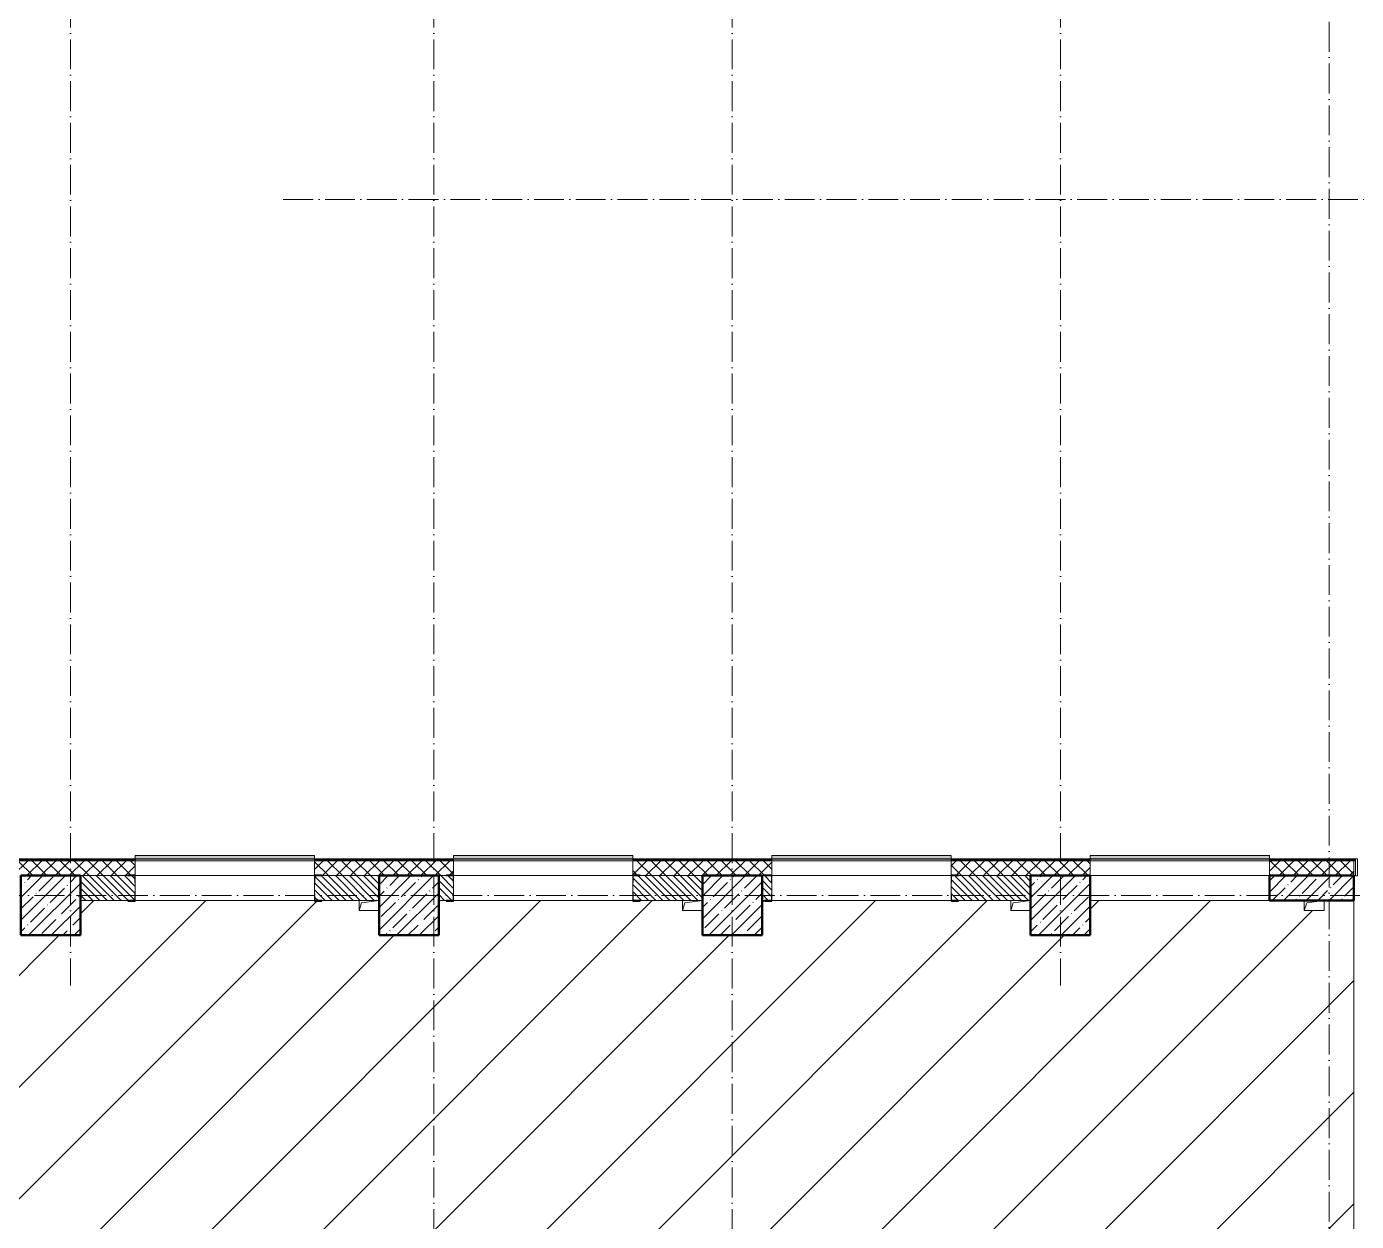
# Model space of a CAD drawing. Header units: millimetres. Extents: x 35697 to 388678, y -91946 to 171347.
# Drawn here: x 315628 to 328996, y -22559 to -10545 of the extents above; entities that cross this region are included whole.
import ezdxf

# ---------------------------------------------------------------- set-up
doc = ezdxf.new("R2010")
doc.units = ezdxf.units.MM
doc.linetypes.add('50_200_ШТРИХ_1Т_ш5_п1_п1_', pattern=[700, 500, -100, 0, -100])
for name, color, linetype, lineweight in [('2.1) ПГП окна 2.8 м', 5, 'Continuous', 30), ('A-FLOR-____-OTLN', 7, 'Continuous', 9), ('A-GENM-____-MCUT', 7, 'Continuous', 25), ('A-GENM-____-OTLN', 7, 'Continuous', 9), ('A-GENM-____-OTLN-1', 7, 'Continuous', 25), ('A-GLAZ-____-OTLN', 7, 'Continuous', 9), ('A-WALL-____-MCUT', 7, 'Continuous', 13), ('A-WALL-____-MCUT-1', 7, 'Continuous', 9), ('A-WALL-____-MCUT-2', 7, 'Continuous', 50), ('A-WALL-____-OTLN', 7, 'Continuous', 9), ('A-WALL-____-PATT-1', 7, 'Continuous', 9), ('A-WALL-FNSH-MCUT-1', 7, 'Continuous', 9), ('S-COLS-____-MCUT', 7, 'Continuous', 50), ('S-COLS-____-OTLN', 7, 'Continuous', 9), ('S-GRID-____-OTLN-1', 7, '50_200_ШТРИХ_1Т_ш5_п1_п1_', 9), ('стяжа', 7, 'Continuous', 30)]:
    doc.layers.add(name, color=color, linetype=linetype, lineweight=lineweight)
doc.layers.add('A-GLAZ-____-OTLN-1', color=7, linetype='Continuous', lineweight=9, true_color=0xc0c0c0)
pattern_1 = [(135, (283770.707, -86863.456), (-35.35534, -35.35534), [])]

# ---------------------------------------------------------------- blocks, each defined once
blk = doc.blocks.new('BSC_Колонна _Прямоугольная - 600х600-V74-АР1_План отверстий 3 этажа в осях 1-64_Ю-ЯЯ')
at = {"layer": 'S-COLS-____-OTLN'}
h = blk.add_hatch(dxfattribs=at)
h.set_pattern_fill('FP_83', color=256, style=0, pattern_type=2)
h.set_pattern_definition([(45, (-35700, -67481.04), (-114.04925, 114.04925), []), (45, (-35585.95, -67481.04), (-114.04925, 114.04925), [201.613, -40.323, 3.353, -36.97])])
h.paths.add_polyline_path([(-300, -300), (300, -300), (300, 300), (-300, 300)], flags=0)
at = {"layer": 'S-COLS-____-MCUT'}
for p, q in [((300, 300), (-300, 300)), ((-300, 300), (-300, -300)), ((300, -300), (300, 300)), ((-300, -300), (300, -300))]:
    blk.add_line(p, q, dxfattribs=at)
blk = doc.blocks.new('BSC_Колонна _Прямоугольная - 600х600-V78-АР1_План отверстий 3 этажа в осях 1-64_Ю-ЯЯ')
at = {"layer": 'S-COLS-____-OTLN'}
h = blk.add_hatch(dxfattribs=at)
h.set_pattern_fill('FP_87', color=256, style=0, pattern_type=2)
h.set_pattern_definition([(45, (-38950, -67481.04), (-114.04925, 114.04925), []), (45, (-38835.95, -67481.04), (-114.04925, 114.04925), [201.613, -40.323, 3.353, -36.97])])
h.paths.add_polyline_path([(-300, -300), (300, -300), (300, 300), (-300, 300)], flags=0)
at = {"layer": 'S-COLS-____-MCUT'}
for p, q in [((300, 300), (-300, 300)), ((-300, 300), (-300, -300)), ((300, -300), (300, 300)), ((-300, -300), (300, -300))]:
    blk.add_line(p, q, dxfattribs=at)
blk = doc.blocks.new('BSC_Колонна _Прямоугольная - 600х600-V85-АР1_План отверстий 3 этажа в осях 1-64_Ю-ЯЯ')
at = {"layer": 'S-COLS-____-OTLN'}
h = blk.add_hatch(dxfattribs=at)
h.set_pattern_fill('FP_93', color=256, style=0, pattern_type=2)
h.set_pattern_definition([(45, (-42250, -67481.04), (-114.04925, 114.04925), []), (45, (-42135.95, -67481.04), (-114.04925, 114.04925), [201.613, -40.323, 3.353, -36.97])])
h.paths.add_polyline_path([(-300, -300), (300, -300), (300, 300), (-300, 300)], flags=0)
at = {"layer": 'S-COLS-____-MCUT'}
for p, q in [((300, 300), (-300, 300)), ((-300, 300), (-300, -300)), ((300, -300), (300, 300)), ((-300, -300), (300, -300))]:
    blk.add_line(p, q, dxfattribs=at)
blk = doc.blocks.new('BSC_Колонна _Прямоугольная - 600х600-V89-АР1_План отверстий 3 этажа в осях 1-64_Ю-ЯЯ')
at = {"layer": 'S-COLS-____-OTLN'}
h = blk.add_hatch(dxfattribs=at)
h.set_pattern_fill('FP_94', color=256, style=0, pattern_type=2)
h.set_pattern_definition([(45, (-32100, -67481.04), (-114.04925, 114.04925), []), (45, (-31985.95, -67481.04), (-114.04925, 114.04925), [201.613, -40.323, 3.353, -36.97])])
h.paths.add_polyline_path([(-300, -300), (300, -300), (300, 300), (-300, 300)], flags=0)
at = {"layer": 'S-COLS-____-MCUT'}
for p, q in [((300, 300), (-300, 300)), ((-300, 300), (-300, -300)), ((300, -300), (300, 300)), ((-300, -300), (300, -300))]:
    blk.add_line(p, q, dxfattribs=at)
blk = doc.blocks.new('Фахверк_СКБ_Уголок - 250_2700-27497298-АР1_План отверстий 3 этажа в осях 1-64_Ю-ЯЯ')
at = {"layer": 'A-GENM-____-MCUT'}
for p, q in [((200, 181), (125, 181)), ((125, 181), (125, 106)), ((131, 106), (131, 175)), ((131, 175), (200, 175)), ((200, 175), (200, 181)), ((125, 106), (131, 106)), ((131, -6), (125, -6)), ((125, -6), (125, -81)), ((125, -81), (200, -81)), ((131, -75), (131, -6)), ((200, -75), (131, -75)), ((200, -81), (200, -75))]:
    blk.add_line(p, q, dxfattribs=at)
blk = doc.blocks.new('Фахверк_СКБ_Уголок - 250_2700-27509033-АР1_План отверстий 3 этажа в осях 1-64_Ю-ЯЯ')
at = {"layer": 'A-GENM-____-MCUT'}
for p, q in [((125, 181), (50, 181)), ((50, 181), (50, 175)), ((50, 175), (119, 175)), ((119, 175), (119, 106)), ((125, 106), (125, 181)), ((119, 106), (125, 106)), ((119, -75), (50, -75)), ((50, -75), (50, -81)), ((50, -81), (125, -81)), ((125, -6), (119, -6)), ((119, -6), (119, -75)), ((125, -81), (125, -6))]:
    blk.add_line(p, q, dxfattribs=at)
blk = doc.blocks.new('Фахверк_СКБ_Уголок - 250_2700_1-27501432-АР1_План отверстий 3 этажа в осях 1-64_Ю-ЯЯ')
at = {"layer": 'A-GENM-____-MCUT'}
for p, q in [((200, 181), (125, 181)), ((125, 181), (125, 106)), ((131, 106), (131, 175)), ((131, 175), (200, 175)), ((200, 175), (200, 181)), ((125, 106), (131, 106)), ((131, -6), (125, -6)), ((125, -6), (125, -81)), ((125, -81), (200, -81)), ((131, -75), (131, -6)), ((200, -75), (131, -75)), ((200, -81), (200, -75))]:
    blk.add_line(p, q, dxfattribs=at)
blk = doc.blocks.new('AR_Отверстие прямоугольное _в плите_ - AR_Отверстие прямоугольное _в плите_-30510712-АР1_План отверстий 3 этажа в осях 1-64_Ю-ЯЯ')
at = {"layer": 'A-GENM-____-OTLN'}
for p, q in [((-100, 50), (-100, -50)), ((-100, -50), (-75, 25)), ((-75, 25), (100, 50)), ((-100, -50), (100, -50))]:
    blk.add_line(p, q, dxfattribs=at)
blk = doc.blocks.new('AR_Отверстие прямоугольное _в плите_ - AR_Отверстие прямоугольное _в плите_-V184-АР1_План отверстий 3 этажа в осях 1-64_Ю-ЯЯ')
at = {"layer": 'A-GENM-____-OTLN'}
for p, q in [((-100, 50), (-100, -50)), ((-100, -50), (-75, 25)), ((-75, 25), (100, 50)), ((-100, -50), (100, -50))]:
    blk.add_line(p, q, dxfattribs=at)
blk = doc.blocks.new('AR_Отверстие прямоугольное _в плите_ - AR_Отверстие прямоугольное _в плите_-V183-АР1_План отверстий 3 этажа в осях 1-64_Ю-ЯЯ')
at = {"layer": 'A-GENM-____-OTLN'}
for p, q in [((-100, 50), (-100, -50)), ((-100, -50), (-75, 25)), ((-75, 25), (100, 50)), ((100, -50), (100, 50)), ((-100, -50), (100, -50))]:
    blk.add_line(p, q, dxfattribs=at)
blk = doc.blocks.new('Отлив_СКБ - Отлив витража_СФТК-31884011-АР1_План отверстий 3 этажа в осях 1-64_Ю-ЯЯ')
at = {"layer": 'A-GLAZ-____-OTLN-1'}
for points in [[(1800, 2), (1800, 37), (0, 37), (0, 2), (1715, 2)], [(1715, 0), (1800, 0), (1800, 2), (0, 2), (0, 0)]]:
    blk.add_hatch(color=256, dxfattribs=at).paths.add_polyline_path(points, flags=0)
at = {"layer": 'A-GLAZ-____-OTLN'}
for p, q in [((0, 3), (0, 37)), ((1800, 37), (0, 37)), ((0, 2), (1800, 2)), ((1800, 37), (1800, 3)), ((1800, 0), (0, 0))]:
    blk.add_line(p, q, dxfattribs=at)
blk = doc.blocks.new('Стены 11 - Стены 4-31628984-АР1_План отверстий 3 этажа в осях 1-64_Ю-ЯЯ')
at = {"layer": 'A-WALL-____-MCUT'}
for p, q in [((-1829, 41030), (-1829, 41010)), ((-1659, 41030), (-1829, 41030)), ((-1829, 41010), (-1659, 41010)), ((-1659, 41010), (-1659, 41030))]:
    blk.add_line(p, q, dxfattribs=at)
blk = doc.blocks.new('3эт')
at = {"layer": 'S-GRID-____-OTLN-1', "color": 251, "ltscale": 0.6, "true_color": 0x636466}
for p, q in [((316070.7, 4029.4), (316070.7, -20188)), ((319720.7, 4029.4), (319720.7, -33971.9)), ((322720.7, 4029.4), (322720.7, -33971.9)), ((326020.7, 4029.4), (326020.7, -20188)), ((328720.7, 3785.7), (328720.7, -33833.1)), ((318208.2, -12282.4), (387845.1, -12282.4)), ((387845.1, -19282.4), (279101.9, -19282.4))]:
    blk.add_line(p, q, dxfattribs=at)

msp = doc.modelspace()

# ---------------------------------------------------------------- hatches: boundary and pattern name
at = {"layer": '2.1) ПГП окна 2.8 м'}
h = msp.add_hatch(dxfattribs=at)
h.set_pattern_fill('ANSI31', color=5, scale=250)
h.paths.add_polyline_path([(291171, -10232), (291096, -10232), (291096, -10238), (291021, -10238), (291021, -10232), (290671, -10232), (289771, -10232), (289321, -10232), (289321, -15457), (289327, -15457), (289327, -15532), (289325, -16432), (289327, -16432), (289327, -16507), (289321, -19182), (289321, -19682), (289321, -20007), (289327, -20007), (289327, -20082), (289321, -20182), (289321, -21132), (289321, -21782), (289327, -21782), (289327, -21857), (289321, -24832), (289571, -24832), (291171, -24832), (291371, -24832), (291371, -23682), (291621, -23682), (292721, -23682), (293121, -23682), (294221, -23682), (297676, -23682), (297676, -23676), (297751, -23676), (297757, -23676), (297826, -23676), (298676, -23677), (298676, -23676), (298745, -23676), (298751, -23676), (298826, -23676), (300046, -23677), (300046, -23676), (300121, -23676), (300127, -23676), (300196, -23676), (301271, -23677), (301271, -23676), (301346, -23676), (302696, -23677), (302696, -23676), (302771, -23676), (302777, -23676), (302846, -23676), (304971, -23677), (304971, -23232), (305225, -23232), (305271, -23232), (305971, -23232), (306017, -23232), (306196, -23232), (306646, -23232), (307271, -23232), (307471, -23232), (307471, -23432), (307471, -23432), (307471, -23682), (308646, -23682), (308646, -23676), (308721, -23676), (308727, -23676), (308796, -23676), (309421, -23677), (309421, -23676), (309496, -23676), (309596, -23676), (309596, -23676), (309671, -23676), (310371, -23677), (310371, -23676), (310471, -23676), (310471, -23682), (310996, -23682), (310996, -23676), (311071, -23676), (311771, -23677), (311771, -23676), (311846, -23676), (311946, -23676), (311946, -23676), (312021, -23676), (312646, -23677), (312646, -23676), (312715, -23676), (312721, -23676), (312796, -23676), (314296, -23677), (314296, -23676), (314371, -23676), (315996, -23677), (315996, -23676), (316065, -23676), (316071, -23676), (316146, -23676), (320296, -23677), (320296, -23676), (320371, -23676), (321996, -23677), (321996, -23676), (322065, -23676), (322071, -23676), (322146, -23676), (328971, -23678), (328971, -19332), (328671, -19332), (328671, -19432), (328471, -19432), (328471, -19332), (328121, -19332), (326321, -19332), (326321, -19682), (325721, -19682), (325721, -19432), (325521, -19432), (325521, -19332), (324996, -19332), (324996, -19338), (324921, -19338), (324921, -19332), (323121, -19332), (323121, -19338), (323021, -19338), (323021, -19682), (322421, -19682), (322421, -19432), (322221, -19432), (322221, -19332), (321796, -19332), (321796, -19338), (321721, -19338), (319921, -19332), (319921, -19338), (319846, -19338), (319771, -19332), (319771, -19682), (319171, -19682), (319171, -19432), (318971, -19432), (318971, -19332), (318596, -19332), (318596, -19338), (318521, -19338), (316721, -19332), (316721, -19338), (316646, -19338), (316171, -19332), (316171, -19682), (315571, -19682), (315571, -19332), (315396, -19332), (315396, -19338), (315321, -19338), (313521, -19332), (313521, -19338), (313446, -19338), (313221, -19335), (313221, -19432), (313021, -19432), (313021, -19682), (312421, -19682), (312421, -19432), (312218, -19432), (312243, -19357), (312421, -19332), (312421, -19082), (312196, -19082), (312127, -19082), (312127, -19151), (312121, -19263), (312121, -19151), (312121, -19082), (310321, -19082), (310321, -19151), (310321, -19263), (310321, -19338), (310246, -19338), (307471, -19332), (307471, -19682), (306871, -19682), (306871, -19382), (306771, -19382), (306771, -19182), (302071, -19182), (302071, -19382), (301971, -19382), (301971, -19682), (301471, -19682), (301471, -19382), (301371, -19382), (301371, -19182), (297371, -19182), (297371, -19382), (297271, -19382), (297271, -19682), (296771, -19682), (296771, -19382), (296671, -19382), (296671, -19182), (293771, -19182), (293771, -19382), (293671, -19382), (293671, -19682), (293171, -19682), (293171, -19382), (293071, -19382), (293071, -19182), (291971, -19182), (291971, -19382), (291171, -19382), (291171, -18582), (291371, -18582), (291371, -12832), (291171, -12832), (291171, -12232), (291171, -12032)])
h.paths.add_polyline_path([(298408, -21962), (300066, -21962), (300066, -20762), (298408, -20762)], flags=24)
at = {"layer": 'A-WALL-____-PATT-1'}
h = msp.add_hatch(dxfattribs=at)
h.set_pattern_fill('FP_4', color=256, style=0, pattern_type=2)
h.set_pattern_definition([(45, (283770.71, -86863.46), (-70.71068, 70.71068), []), (135, (283770.71, -86863.46), (-70.71068, -70.71068), [])])
h.paths.add_polyline_path([(328971, -19082), (328971, -18932), (328121, -18932), (328121, -19082), (328827, -19082)], flags=0)
h.paths.add_polyline_path([(324996, -19082), (326321, -19082), (326321, -18932), (324921, -18932), (324921, -19076), (324996, -19076)], flags=0)
h.paths.add_polyline_path([(323046, -19082), (323046, -19076), (323121, -19076), (323121, -18932), (321721, -18932), (321721, -19076), (321796, -19076), (321796, -19082), (323021, -19082)], flags=0)
h.paths.add_polyline_path([(319846, -19082), (319846, -19076), (319921, -19076), (319921, -18932), (318521, -18932), (318521, -19076), (318596, -19076), (318596, -19082), (319771, -19082)], flags=0)
h.paths.add_polyline_path([(316171, -19082), (316646, -19082), (316646, -19076), (316721, -19076), (316721, -18932), (315321, -18932), (315321, -19076), (315396, -19076), (315396, -19082), (315571, -19082)], flags=0)
h.paths.add_polyline_path([(313446, -19082), (313446, -19076), (313521, -19076), (313521, -18932), (312121, -18932), (312121, -19076), (312196, -19076), (312196, -19082), (313021, -19082)], flags=0)
h.paths.add_polyline_path([(310246, -19082), (310246, -19076), (310321, -19076), (310321, -18932), (307621, -18932), (307621, -19082), (308501, -19082)], flags=0)
h = msp.add_hatch(dxfattribs=at)
h.set_pattern_fill('FP_9', color=256, style=0, pattern_type=2)
h.set_pattern_definition(pattern_1)
h.paths.add_polyline_path([(319171, -19332), (319171, -19082), (318527, -19082), (318527, -19151), (318521, -19151), (318521, -19263), (318527, -19263), (318527, -19332), (319106, -19332)], flags=0)
h.paths.add_polyline_path([(316646, -19332), (316715, -19332), (316715, -19263), (316721, -19263), (316721, -19151), (316715, -19151), (316715, -19082), (316171, -19082), (316171, -19332)], flags=0)
h = msp.add_hatch(dxfattribs=at)
h.set_pattern_fill('FP_9', color=256, style=0, pattern_type=2)
h.set_pattern_definition(pattern_1)
h.paths.add_polyline_path([(322421, -19332), (322421, -19082), (321727, -19082), (321727, -19151), (321721, -19151), (321721, -19263), (321727, -19263), (321727, -19332), (321796, -19332)], flags=0)
h.paths.add_polyline_path([(319771, -19332), (319915, -19332), (319915, -19263), (319921, -19263), (319921, -19151), (319915, -19151), (319915, -19082), (319771, -19082), (319771, -19263)], flags=0)
h = msp.add_hatch(dxfattribs=at)
h.set_pattern_fill('FP_9', color=256, style=0, pattern_type=2)
h.set_pattern_definition(pattern_1)
h.paths.add_polyline_path([(324996, -19332), (325721, -19332), (325721, -19082), (324927, -19082), (324927, -19151), (324921, -19151), (324921, -19263), (324927, -19263), (324927, -19332)], flags=0)
h.paths.add_polyline_path([(323046, -19332), (323115, -19332), (323115, -19263), (323121, -19263), (323121, -19151), (323115, -19151), (323115, -19082), (323021, -19082), (323021, -19332)], flags=0)
h = msp.add_hatch(dxfattribs=at)
h.set_pattern_fill('FP_12', color=256, style=0, pattern_type=2)
h.set_pattern_definition([(45, (283770.7, -86863.46), (-114.04925, 114.04925), []), (45, (283884.76, -86863.46), (-114.04925, 114.04925), [201.612, -40.322, 3.353, -36.97])])
h.paths.add_polyline_path([(328971, -19332), (328971, -19082), (328121, -19082), (328121, -19332), (328827, -19332)], flags=0)

# ---------------------------------------------------------------- linework, layer by layer
at = {"layer": 'A-FLOR-____-OTLN'}
msp.add_line((328971, -23682), (328971, -19332), dxfattribs=at)
at = {"layer": 'A-WALL-____-MCUT'}
for p, q in [((316646, -19082), (316171, -19082)), ((319171, -19082), (318596, -19082)), ((319846, -19082), (319771, -19082)), ((322421, -19082), (321796, -19082)), ((323046, -19082), (323021, -19082)), ((325721, -19082), (324996, -19082)), ((316721, -19263), (316721, -19151)), ((318521, -19151), (318521, -19263)), ((319921, -19263), (319921, -19151)), ((321721, -19151), (321721, -19263)), ((323121, -19263), (323121, -19151)), ((324921, -19151), (324921, -19263)), ((316171, -19332), (316646, -19332)), ((318596, -19332), (319171, -19332)), ((319771, -19332), (319846, -19332)), ((321796, -19332), (322421, -19332)), ((323021, -19332), (323046, -19332)), ((324996, -19332), (325721, -19332))]:
    msp.add_line(p, q, dxfattribs=at)
at = {"layer": 'A-WALL-____-MCUT-1'}
for p, q in [((316721, -18920), (315321, -18920)), ((316721, -18926), (315321, -18926)), ((315321, -18932), (316721, -18932)), ((316721, -19076), (316721, -18932)), ((319921, -18920), (318521, -18920)), ((319921, -18926), (318521, -18926)), ((318521, -18932), (319921, -18932)), ((318521, -18932), (318521, -19076)), ((319921, -19076), (319921, -18932)), ((323121, -18920), (321721, -18920)), ((323121, -18926), (321721, -18926)), ((321721, -18932), (321721, -19076)), ((323121, -18932), (321721, -18932)), ((323121, -19076), (323121, -18932)), ((326321, -18920), (324921, -18920)), ((326321, -18926), (324921, -18926)), ((324921, -18932), (326321, -18932)), ((324921, -18932), (324921, -19076)), ((326321, -19082), (326321, -18932)), ((328986, -18920), (328121, -18920)), ((328986, -18926), (328121, -18926)), ((328121, -18932), (328121, -19082)), ((328971, -18932), (328121, -18932)), ((328971, -19082), (328971, -18932))]:
    msp.add_line(p, q, dxfattribs=at)
at = {"layer": 'A-WALL-____-MCUT-2'}
for p, q in [((328971, -19082), (328121, -19082)), ((328121, -19082), (328121, -19332)), ((328971, -19332), (328971, -19082)), ((328121, -19332), (328971, -19332))]:
    msp.add_line(p, q, dxfattribs=at)
at = {"layer": 'A-WALL-____-OTLN'}
for p, q in [((316721, -18932), (318521, -18932)), ((321721, -18932), (319921, -18932)), ((323121, -18932), (324921, -18932)), ((326321, -18932), (328121, -18932)), ((318521, -19082), (316721, -19082)), ((321721, -19082), (319921, -19082)), ((324921, -19082), (323121, -19082)), ((328121, -19082), (326321, -19082)), ((328986, -19082), (328971, -19082)), ((318521, -19332), (316721, -19332)), ((321721, -19332), (319921, -19332)), ((324921, -19332), (323121, -19332)), ((328121, -19332), (326321, -19332))]:
    msp.add_line(p, q, dxfattribs=at)
at = {"layer": 'A-WALL-FNSH-MCUT-1'}
for p, q in [((316721, -18912), (315321, -18912)), ((316721, -18932), (316721, -18912)), ((319921, -18912), (318521, -18912)), ((318521, -18912), (318521, -18932)), ((319921, -18932), (319921, -18912)), ((323121, -18912), (321721, -18912)), ((321721, -18912), (321721, -18932)), ((323121, -18932), (323121, -18912)), ((326321, -18912), (324921, -18912)), ((324921, -18912), (324921, -18932)), ((326321, -18932), (326321, -18912)), ((328986, -18912), (328121, -18912)), ((328121, -18912), (328121, -18932)), ((328971, -18932), (328986, -18932)), ((328986, -18932), (328986, -18912))]:
    msp.add_line(p, q, dxfattribs=at)

# ---------------------------------------------------------------- block references
at = {"layer": 'A-GENM-____-OTLN'}
for name, p in [('AR_Отверстие прямоугольное _в плите_ - AR_Отверстие прямоугольное _в плите_-30510712-АР1_План отверстий 3 этажа в осях 1-64_Ю-ЯЯ', (319071, -19382)), ('AR_Отверстие прямоугольное _в плите_ - AR_Отверстие прямоугольное _в плите_-V184-АР1_План отверстий 3 этажа в осях 1-64_Ю-ЯЯ', (322321, -19382)), ('AR_Отверстие прямоугольное _в плите_ - AR_Отверстие прямоугольное _в плите_-30510712-АР1_План отверстий 3 этажа в осях 1-64_Ю-ЯЯ', (325621, -19382)), ('AR_Отверстие прямоугольное _в плите_ - AR_Отверстие прямоугольное _в плите_-V183-АР1_План отверстий 3 этажа в осях 1-64_Ю-ЯЯ', (328571, -19382))]:
    msp.add_blockref(name, p, dxfattribs=at)
at = {"layer": 'A-GENM-____-OTLN-1', "rotation": 180}
for name, p in [('Фахверк_СКБ_Уголок - 250_2700-27497298-АР1_План отверстий 3 этажа в осях 1-64_Ю-ЯЯ', (316846, -19157)), ('Фахверк_СКБ_Уголок - 250_2700-27509033-АР1_План отверстий 3 этажа в осях 1-64_Ю-ЯЯ', (318646, -19157)), ('Фахверк_СКБ_Уголок - 250_2700_1-27501432-АР1_План отверстий 3 этажа в осях 1-64_Ю-ЯЯ', (320046, -19157)), ('Фахверк_СКБ_Уголок - 250_2700-27509033-АР1_План отверстий 3 этажа в осях 1-64_Ю-ЯЯ', (321846, -19157)), ('Фахверк_СКБ_Уголок - 250_2700_1-27501432-АР1_План отверстий 3 этажа в осях 1-64_Ю-ЯЯ', (323246, -19157)), ('Фахверк_СКБ_Уголок - 250_2700-27509033-АР1_План отверстий 3 этажа в осях 1-64_Ю-ЯЯ', (325046, -19157))]:
    msp.add_blockref(name, p, dxfattribs=at)
at = {"layer": 'A-GLAZ-____-OTLN'}
for p in [(316721, -18915), (319921, -18915), (323121, -18915), (326321, -18915)]:
    msp.add_blockref('Отлив_СКБ - Отлив витража_СФТК-31884011-АР1_План отверстий 3 этажа в осях 1-64_Ю-ЯЯ', p, dxfattribs=at)
at = {"layer": 'A-WALL-____-OTLN', "rotation": 89.9999999999999}
msp.add_blockref('Стены 11 - Стены 4-31628984-АР1_План отверстий 3 этажа в осях 1-64_Ю-ЯЯ', (370016, -17254), dxfattribs=at)
at = {"layer": 'S-COLS-____-OTLN'}
for name, p in [('BSC_Колонна _Прямоугольная - 600х600-V89-АР1_План отверстий 3 этажа в осях 1-64_Ю-ЯЯ', (315871, -19382)), ('BSC_Колонна _Прямоугольная - 600х600-V74-АР1_План отверстий 3 этажа в осях 1-64_Ю-ЯЯ', (319471, -19382)), ('BSC_Колонна _Прямоугольная - 600х600-V78-АР1_План отверстий 3 этажа в осях 1-64_Ю-ЯЯ', (322721, -19382)), ('BSC_Колонна _Прямоугольная - 600х600-V85-АР1_План отверстий 3 этажа в осях 1-64_Ю-ЯЯ', (326021, -19382))]:
    msp.add_blockref(name, p, dxfattribs=at)
at = {"layer": 'стяжа'}
msp.add_blockref('3эт', (0, 0), dxfattribs=at)

doc.saveas('drawing.dxf')
